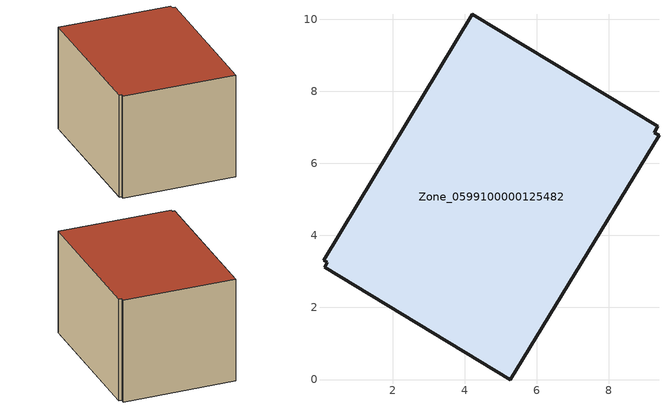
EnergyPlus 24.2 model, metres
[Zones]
Zone_0599100000125482
 floor ground (C_G): 9.25,6.85 9.39,6.77 5.26,0 0.11,3.12 0.19,3.25 0.08,3.31 4.21,10.13 9.35,7.02 z0
 wall outside (C_F): 0.19,3.25 0.11,3.12 5.26,0 9.39,6.77 9.25,6.85 9.35,7.02 4.21,10.13 0.08,3.31 0.19,3.25 z0:5.66
 roof outside (C_R): 9.35,7.02 4.21,10.13 0.08,3.31 0.19,3.25 0.11,3.12 5.26,0 9.39,6.77 9.25,6.85 z5.66
[BUILDING]
Pand.0599100000125482: North Axis=0; Terrain=City; Loads Convergence Tolerance Value=0.04; Temperature Convergence Tolerance Value=0.4; Solar Distribution=FullExterior; Maximum Number of Warmup Days=25; Minimum Number of Warmup Days=1
[Site:Location]
Rotterdam.The.Hague.AP_ZH_NLD Design_Conditions: Latitude=51.96; Longitude=4.45; Time Zone=1; Elevation=-4.5
[SITE:GROUNDTEMPERATURE:BUILDINGSURFACE]
18, 18, 18, 18, 18, 18, 18, 18, 18, 18, 18, 18
[MATERIAL] Thermal Absorptance=0.9; Solar Absorptance=0.7; Visible Absorptance=0.7
Name | Roughness | Thickness | Conductivity | Density | Specific Heat
G.TI.1946-1964 | MediumSmooth | 0.15 | 1 | 540 | 1210
F.TI.1946-1964 | Rough | 0.3 | 0.857143 | 1920 | 840
R.TI.1946-1964 | MediumRough | 0.2 | 0.277778 | 1500 | 1000
[CONSTRUCTION]
C_G: G.TI.1946-1964
C_F: F.TI.1946-1964
C_R: R.TI.1946-1964
[ZONE]
Zone_0599100000125482: Type=1; Multiplier=1; Ceiling Height=Autocalculate; Volume=Autocalculate; Floor Area=autocalculate; Part of Total Floor Area=Yes
[ZONEINFILTRATION:DESIGNFLOWRATE]
Infil_Zone_0599100000125482: Zone or ZoneList or Space or SpaceList=Zone_0599100000125482; Schedule=AlwaysOn; Design Flow Rate Calculation Method=Flow/Area; Flow Rate per Floor Area=0.003; Constant Term Coefficient=1; Temperature Term Coefficient=0; Velocity Term Coefficient=0; Velocity Squared Term Coefficient=0
[HVACTEMPLATE:ZONE:IDEALLOADSAIRSYSTEM]
Zone_0599100000125482: Maximum Heating Supply Air Temperature=50; Minimum Cooling Supply Air Temperature=13; Maximum Heating Supply Air Humidity Ratio=0.0156; Minimum Cooling Supply Air Humidity Ratio=0.0077; Heating Limit=NoLimit; Cooling Limit=NoLimit; Dehumidification Control Type=ConstantSensibleHeatRatio; Cooling Sensible Heat Ratio=0.7; Dehumidification Setpoint=60; Humidification Control Type=None; Humidification Setpoint=30; Outdoor Air Method=None; Outdoor Air Flow Rate per Person=0.00944; Outdoor Air Flow Rate per Zone Floor Area=0; Outdoor Air Flow Rate per Zone=0; Demand Controlled Ventilation Type=None; Outdoor Air Economizer Type=NoEconomizer; Heat Recovery Type=None; Sensible Heat Recovery Effectiveness=0.7; Latent Heat Recovery Effectiveness=0.65
[ZONECONTROL:THERMOSTAT]
ThermostatControl_Zone_0599100000125482: Zone or ZoneList=Zone_0599100000125482; Control Type Schedule=DualSetpointControlType; Control 1=Thermostat_Zone_0599100000125482; Temperature Difference Between Cutout And Setpoint=0
[THERMOSTATSETPOINT:DUALSETPOINT]
Thermostat_Zone_0599100000125482: Heating Setpoint Temperature Schedule=HeatingSetpoint_Zone_0599100000125482; Cooling Setpoint Temperature Schedule=CoolingSetpoint_Zone_0599100000125482
[SCHEDULE:COMPACT]
HeatingSetpoint_Zone_0599100000125482: Through: 12/31, For: AllDays, Until: 24:00, 21
CoolingSetpoint_Zone_0599100000125482: Through: 12/31, For: AllDays, Until: 24:00, 24
DualSetpointControlType: Through: 12/31, For: AllDays, Until: 24:00, 4
AlwaysOn: Through: 12/31, For: AllDays, Until: 24:00, 1
